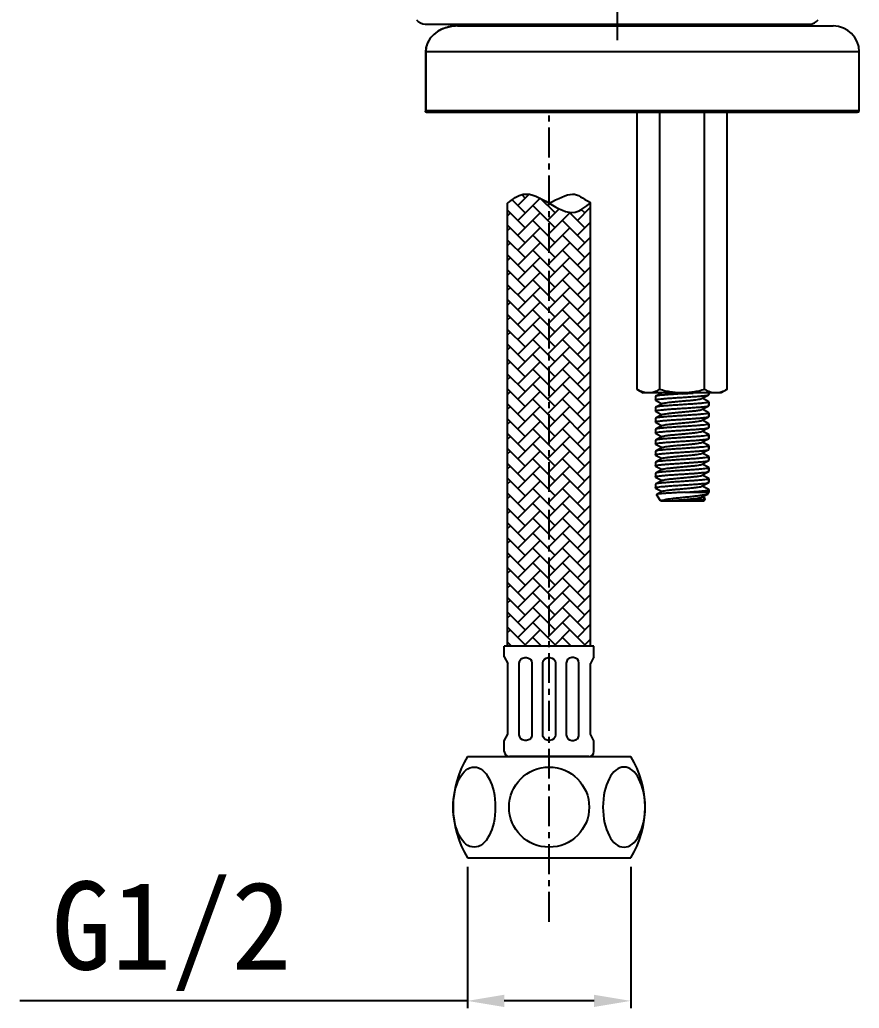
# Model space of a CAD drawing. Header units: millimetres. Extents: x 1297 to 1609, y 176 to 453.
# Drawn here: x 1371.9 to 1469.1, y 175.9 to 290.3 of the extents above; entities that cross this region are included whole.
import ezdxf

# ---------------------------------------------------------------- set-up
doc = ezdxf.new("R2010")
doc.units = ezdxf.units.MM
doc.header["$LTSCALE"] = 30.734
doc.header["$PDMODE"] = 3
doc.header["$PDSIZE"] = 8
doc.linetypes.add('CENTER', pattern=[0.6, 0.375, -0.075, 0.075, -0.075])
doc.layers.get('0').update_dxf_attribs({"linetype": 'CONTINUOUS'})
doc.layers.get('Defpoints').update_dxf_attribs({"linetype": 'CONTINUOUS'})
for name, color, linetype in [('02___PRT_ALL_AXES', 7, 'CONTINUOUS'), ('文字', 1, 'CONTINUOUS'), ('标注', 1, 'CONTINUOUS')]:
    doc.layers.add(name, color=color, linetype=linetype)
doc.styles.get("Standard").update_dxf_attribs({"font": ''})
doc.styles.get('Standard').set_extended_font_data('stsong')
doc.dimstyles.new('ISO-25-2bei', dxfattribs={"dimscale": 1.7, "dimtxt": 2.5, "dimasz": 2.5, "dimexe": 0.5, "dimexo": 0.625, "dimtad": 1, "dimdec": 1, "dimdsep": 46, "dimtxsty": 'Standard', "dimcen": 2.5, "dimclrd": 1, "dimclre": 1, "dimclrt": 3, "dimadec": 0, "dimazin": 0, "dimtfac": 1, "dimtdec": 1, "dimtmove": 0, "dimatfit": 3, "dimfxl": 0, "dimarcsym": 0})

# ---------------------------------------------------------------- blocks, each defined once
blk = doc.blocks.new('*D3')
at = {"layer": 'Defpoints', "color": 0, "linetype": 'Continuous', "transparency": 16777216}
for p in [(1423.750624440299, 193.2901995022505), (1442.652552913338, 193.2901995022523), (1423.750624440299, 176.7065885701588)]:
    blk.add_point(p, dxfattribs=at)
at = {"layer": '文字', "color": 1, "linetype": 'Continuous', "lineweight": -2, "transparency": 16777216}
for p, q in [((1423.750624440299, 192.2276995022505), (1423.750624440299, 175.8565885701588)), ((1442.652552913338, 192.2276995022523), (1442.652552913338, 175.8565885701588)), ((1423.750624440299, 176.7065885701588), (1371.922715357013, 176.7065885701588)), ((1438.402552913338, 176.7065885701588), (1428.000624440299, 176.7065885701588))]:
    blk.add_line(p, q, dxfattribs=at)
at = {"layer": '文字', "color": 1, "linetype": 'Continuous', "transparency": 16777216}
for points in [[(1428.000624440299, 177.4149219034922), (1428.000624440299, 175.9982552368255), (1423.750624440299, 176.7065885701588)], [(1438.402552913338, 177.4149219034922), (1438.402552913338, 175.9982552368255), (1442.652552913338, 176.7065885701588)]]:
    blk.add_solid(points, dxfattribs=at)
at = {"layer": '文字', "color": 3, "linetype": 'Continuous', "lineweight": 9, "transparency": 16777216, "insert": (1389.48294262974, 184.1904522065225), "char_height": 4.25, "attachment_point": 5}
blk.add_mtext('{\\H2.4x;G1/2}', dxfattribs=at)

msp = doc.modelspace()

# ---------------------------------------------------------------- hatches: boundary and pattern name
at = {"layer": '文字', "linetype": 'Continuous'}
h = msp.add_hatch(dxfattribs=at)
h.set_pattern_fill('AR-HBONE', color=4, scale=0.012, angle=420.0000000000028, style=0)
h.set_pattern_definition([(134.9999999999977, (4809.888734213806, 3976.714751506245), (6.7346128673762e-14, 1.724209175245278), [3.6576, -1.2192]), (44.99999999999775, (4809.026630213799, 3977.576855506248), (6.7346128673762e-14, 1.724209175245278), [3.657599999999999, -1.219199999999999])])
edge = h.paths.add_edge_path()
edge.add_line((1433.201588676822, 217.7901995022523), (1438.001588676816, 217.7901995022528))
edge.add_line((1438.001588676818, 217.7901995022523), (1438.00158867682, 269.1405657342759))
edge.add_spline(control_points=[(1438.001588676825, 269.1405657342796), (1437.41380000462, 268.6597997877691), (1435.937944710813, 267.452663616574), (1434.231133403509, 268.4627933441727), (1433.201588676819, 269.0722359545518)], knot_values=[6.545287636511798, 6.545287636511798, 6.545287636511798, 6.545287636511798, 9.176056047051016, 13.15077982963472, 13.15077982963472, 13.15077982963472, 13.15077982963472], degree=3, periodic=0)
edge.add_line((1433.201588676822, 269.0722359545482), (1433.201588676824, 217.7901995022519))
edge = h.paths.add_edge_path()
edge.add_line((1428.401588676819, 217.7901995022523), (1433.201588676819, 217.7901995022523))
edge.add_line((1433.201588676819, 217.7901995022523), (1433.20158867682, 269.0722359545505))
edge.add_spline(control_points=[(1433.201588676819, 269.0722359545518), (1432.177451348865, 269.678477636294), (1430.477968320507, 270.684712586539), (1428.990509947524, 269.5340966381193), (1428.401588676819, 269.0785395491014)], knot_values=[0, 0, 0, 0, 3.953847645986972, 6.5452876365118, 6.5452876365118, 6.5452876365118, 6.5452876365118], degree=3, periodic=0)
edge.add_line((1428.401588676823, 269.078539549105), (1428.401588676821, 217.7901995022519))

# ---------------------------------------------------------------- linework, layer by layer
at = {"color": 7, "linetype": 'Continuous'}
for p, q in [((1418.852622196, 289.8179984661878), (1463.352622196, 289.8179984661878)), ((1422.586773549801, 289.596933443727), (1466.100957145502, 289.596933443727)), ((1469.101175985803, 286.596933443727), (1418.893677235401, 286.5969334400263)), ((1418.893677235401, 286.5969334403264), (1418.893677235401, 279.6849012389268)), ((1418.928787134702, 286.596933443727), (1418.928787134702, 279.7969334437269)), ((1418.928787134702, 279.7969334437269), (1469.101175985803, 279.7969334437269)), ((1418.981095174602, 279.596933443727), (1468.901152760101, 279.596933443727)), ((1445.525202000803, 246.7179872082263), (1445.501175985801, 246.6928058142269)), ((1445.525202208801, 246.2511706706266), (1445.501175985801, 246.2763521738264)), ((1451.677149762801, 246.8861706706268), (1451.701175985801, 246.9113521738266)), ((1451.701175985801, 246.9113521738266), (1451.701175985801, 247.096933443727)), ((1445.525202000803, 245.4479872082268), (1445.501175985801, 245.4228058142264)), ((1445.525202208801, 244.9811706706271), (1445.501175985801, 245.0063521738268)), ((1451.677149970901, 246.082987208227), (1451.701175985801, 246.0578058142266)), ((1451.677149762801, 245.6161706706264), (1451.701175985801, 245.641352173827)), ((1451.701175985801, 245.641352173827), (1451.701175985801, 246.0578058142266)), ((1445.525202000803, 244.1779872082263), (1445.501175985801, 244.1528058142269)), ((1451.677149970901, 244.8129872082266), (1451.701175985801, 244.7878058142271)), ((1451.677149762801, 244.3461706706269), (1451.701175985801, 244.3713521738266)), ((1451.701175985801, 244.3713521738266), (1451.701175985801, 244.7878058142271)), ((1445.525202208801, 243.7111706706266), (1445.501175985801, 243.7363521738264)), ((1445.525202000803, 242.9079872082268), (1445.501175985801, 242.8828058142265)), ((1445.796456800201, 243.0504012511267), (1445.525202000803, 242.9079872082268)), ((1446.353364936602, 243.3436754703264), (1445.796456800201, 243.0504012511267)), ((1446.353364936602, 243.3436754703264), (1446.461061429503, 243.3807926064267)), ((1451.677149970901, 243.542987208227), (1451.701175985801, 243.5178058142267)), ((1451.677149762801, 243.0761706706264), (1451.701175985801, 243.1013521738271)), ((1451.701175985801, 243.1013521738271), (1451.701175985801, 243.5178058142267)), ((1445.525202208801, 242.4411706706271), (1445.501175985801, 242.4663521738269)), ((1445.525202000803, 241.6379872082264), (1445.501175985801, 241.6128058142269)), ((1451.677149970901, 242.2729872082266), (1451.701175985801, 242.2478058142262)), ((1451.677149762801, 241.8061706706269), (1451.701175985801, 241.8313521738266)), ((1451.701175985801, 241.8313521738266), (1451.701175985801, 242.2478058142262)), ((1445.525202208801, 241.1711706706267), (1445.501175985801, 241.1963521738264)), ((1445.525202000803, 240.3679872082269), (1445.501175985801, 240.3428058142265)), ((1451.677149970901, 241.0029872082271), (1451.701175985801, 240.9778058142267)), ((1451.677149762801, 240.5361706706265), (1451.701175985801, 240.5613521738271)), ((1451.701175985801, 240.5613521738271), (1451.701175985801, 240.9778058142267)), ((1445.525202208801, 239.9011706706262), (1445.501175985801, 239.9263521738269)), ((1451.677149970901, 239.7329872082266), (1451.701175985801, 239.7078058142263)), ((1451.677149762801, 239.2661706706269), (1451.701175985801, 239.2913521738267)), ((1451.701175985801, 239.2913521738267), (1451.701175985801, 239.7078058142263)), ((1445.525202000803, 239.0979872082264), (1445.501175985801, 239.072805814227)), ((1445.525202208801, 238.6311706706267), (1445.501175985801, 238.6563521738265)), ((1451.677149970901, 238.4629872082271), (1451.701175985801, 238.4378058142267)), ((1451.701175985801, 238.0213521738262), (1451.701175985801, 238.4378058142267)), ((1445.525202000803, 237.8279872082269), (1445.501175985801, 237.8028058142265)), ((1445.525202208801, 237.3611706706263), (1445.501175985801, 237.3863521738269)), ((1451.677149762801, 237.9961706706265), (1451.701175985801, 238.0213521738262)), ((1451.677149970901, 237.1929872082267), (1451.701175985801, 237.1678058142263)), ((1451.701175985801, 236.7513521738267), (1451.701175985801, 237.1678058142263)), ((1445.525202000803, 236.5579872082265), (1445.501175985801, 236.532805814227)), ((1445.525202208801, 236.0911706706268), (1445.501175985801, 236.1163521738265)), ((1451.677149762801, 236.726170670627), (1451.701175985801, 236.7513521738267)), ((1445.662964279201, 235.3602877941269), (1445.649545378203, 235.3400420312266)), ((1446.078560271801, 234.5969530788263), (1445.649545378203, 235.3400420312266)), ((1448.857380386604, 235.5970299772264), (1451.701175985801, 235.5970299772264)), ((1451.256147248501, 234.8741250415271), (1450.913632410704, 235.0545797451271)), ((1451.123780363703, 234.596933443727), (1451.270916249903, 234.851784855927)), ((1451.270917851502, 234.8517876308263), (1451.256147248501, 234.8741250415271)), ((1451.605694036904, 235.4316474173268), (1451.701175985801, 235.5970299772264)), ((1446.078526255102, 234.596933443727), (1451.123738155404, 234.596933443727))]:
    msp.add_line(p, q, dxfattribs=at)
for points in [[(1422.586773549801, 289.596929458927), (1421.883663075701, 289.5448199977266), (1421.124069179301, 289.3609881436271), (1420.450846014601, 289.0598078081268), (1419.881091459602, 288.6575398477264), (1419.430774002301, 288.1729812865271), (1419.113350365804, 287.6297377409267), (1418.935770033602, 287.0550631540266), (1418.893702562504, 286.5969334366266)], [(1446.245782252501, 247.096933443727), (1445.796456800201, 246.8604012511271), (1445.525202000803, 246.7179872082263)], [(1445.525202208801, 246.2511706706266), (1446.147163653501, 245.9242434616265), (1446.288719560902, 245.8495797451271)], [(1450.848986597202, 246.4504822865267), (1451.397346456301, 246.7392647710269), (1451.677149762801, 246.8861706706268)], [(1451.677149970901, 246.082987208227), (1451.063758621303, 246.4053991083267), (1450.913632410704, 246.4845797451264)], [(1446.353364936602, 245.8836754703264), (1445.796456800201, 245.5904012511267), (1445.525202000803, 245.4479872082268)], [(1445.525202208801, 244.9811706706271), (1446.147163653501, 244.6542434616269), (1446.288719560902, 244.5795797451267)], [(1450.848986597202, 245.1804822865263), (1451.397346456301, 245.4692647710265), (1451.677149762801, 245.6161706706264)], [(1451.677149970901, 244.8129872082266), (1451.063758621303, 245.1353991083263), (1450.913632410704, 245.2145797451269)], [(1446.353364936602, 244.6136754703268), (1445.796456800201, 244.3204012511271), (1445.525202000803, 244.1779872082263)], [(1450.848986597202, 243.9104822865268), (1451.397346456301, 244.1992647710269), (1451.677149762801, 244.3461706706269)], [(1451.677149970901, 243.542987208227), (1451.063758621303, 243.8653991083268), (1450.913632410704, 243.9445797451265)], [(1445.525202208801, 243.7111706706266), (1446.147163653501, 243.3842434616265), (1446.288719560902, 243.3095797451263)], [(1450.848986597202, 242.6404822865263), (1451.397346456301, 242.9292647710265), (1451.677149762801, 243.0761706706264)], [(1451.677149970901, 242.2729872082266), (1451.063758621303, 242.5953991083263), (1450.913632410704, 242.6745797451269)], [(1445.525202208801, 242.4411706706271), (1446.147163653501, 242.114243461627), (1446.288719560902, 242.0395797451267)], [(1446.353364936602, 242.0736754703269), (1445.796456800201, 241.7804012511262), (1445.525202000803, 241.6379872082264)], [(1450.848986597202, 241.3704822865268), (1451.397346456301, 241.659264771027), (1451.677149762801, 241.8061706706269)], [(1445.525202208801, 241.1711706706267), (1446.147163653501, 240.8442434616265), (1446.288719560902, 240.7695797451263)], [(1446.353364936602, 240.8036754703264), (1445.796456800201, 240.5104012511267), (1445.525202000803, 240.3679872082269)], [(1450.848986597202, 240.1004822865264), (1451.397346456301, 240.3892647710265), (1451.677149762801, 240.5361706706265)], [(1451.677149970901, 241.0029872082271), (1451.063758621303, 241.3253991083268), (1450.913632410704, 241.4045797451265)], [(1445.525202208801, 239.9011706706262), (1446.147163653501, 239.574243461627), (1446.288719560902, 239.4995797451268)], [(1446.353364936602, 239.5336754703269), (1445.796456800201, 239.2404012511263), (1445.525202000803, 239.0979872082264)], [(1450.848986597202, 238.8304822865268), (1451.397346456301, 239.119264771027), (1451.677149762801, 239.2661706706269)], [(1451.677149970901, 239.7329872082266), (1451.063758621303, 240.0553991083264), (1450.913632410704, 240.134579745127)], [(1445.525202208801, 238.6311706706267), (1446.147163653501, 238.3042434616266), (1446.288719560902, 238.2295797451263)], [(1446.353364936602, 238.2636754703265), (1445.796456800201, 237.9704012511268), (1445.525202000803, 237.8279872082269)], [(1451.677149970901, 238.4629872082271), (1451.063758621303, 238.7853991083268), (1450.913632410704, 238.8645797451265)], [(1445.525202208801, 237.3611706706263), (1446.147163653501, 237.0342434616271), (1446.288719560902, 236.9595797451268)], [(1446.353364936602, 236.9936754703269), (1445.796456800201, 236.7004012511263), (1445.525202000803, 236.5579872082265)], [(1450.848986597202, 237.5604822865264), (1451.397346456301, 237.8492647710266), (1451.677149762801, 237.9961706706265)], [(1451.677149970901, 237.1929872082267), (1451.063758621303, 237.5153991083264), (1450.913632410704, 237.594579745127)], [(1445.525202208801, 236.0911706706268), (1446.147163653501, 235.7642434616266), (1446.288719560902, 235.6895797451264)], [(1450.848986597202, 236.2904822865269), (1451.397346456301, 236.5792647710271), (1451.677149762801, 236.726170670627)], [(1451.677149970901, 235.9229872082271), (1451.063758621303, 236.2453991083269), (1450.913632410704, 236.3245797451266)], [(1446.353364936602, 235.7236754703265), (1445.796456800201, 235.4304012511268), (1445.662964279201, 235.3602877941269)], [(1450.848986597202, 235.0204822865264), (1451.397346456301, 235.3092647710266), (1451.559156698104, 235.3942486772269)]]:
    msp.add_lwpolyline(points, dxfattribs=at)
for centre, radius, start, end in [((1418.852622196, 291.0679984661878), 1.25, 217.2428121783027, 270), ((1463.352622196, 291.0679984661878), 1.25, 270, 322.7571878216973), ((1466.101175985803, 286.596933443727), 3, 0, 90), ((1468.901175985802, 279.7969334437269), 0.2, 270, 0), ((1435.784317647302, 447.2179250602269), 200.617447546, 273.6645762737554, 274.0309443465187), ((1445.988223186903, 242.2463264840264), 1.5891682594, 100.7576684173368, 104.6505953970747)]:
    msp.add_arc(centre, radius, start, end, dxfattribs=at)
for points, start_tangent, end_tangent in [([(1422.586773549801, 289.596933443727), (1421.763179756601, 289.5231569152268), (1421.012525672702, 289.314127290427), (1420.366781697403, 288.9953975711271), (1419.839407591904, 288.5938546270265), (1419.434710841802, 288.1344757849267), (1419.150845066202, 287.6379321650268), (1418.983431284001, 287.1197998381269), (1418.928787134702, 286.596933443727)], (-0.9999999999863248, -5.229767759863593e-06), (-0.0001875944343879245, -0.999999982404164)), ([(1418.981095174602, 279.596933443727), (1418.926951584801, 279.6117596885263), (1418.899880137202, 279.6468721951271), (1418.893648135503, 279.6844343708265)], (-1, 0), (0.007015039228781257, 0.9999753943095895)), ([(1418.893648135503, 279.6844343708265), (1418.893962579101, 279.6930375002269), (1418.904868602303, 279.7446490848263), (1418.928787134702, 279.7969334437269)], (0.007015039259434074, 0.9999753943093743), (0.4938920601546036, 0.8695232216083947)), ([(1445.501175985801, 246.2763521738264), (1445.577121172601, 246.321185273727)], (0, 1), (0.9795402815768687, 0.2012481969318211)), ([(1448.606846806002, 247.0106749272265), (1448.594522977901, 247.0098720232265), (1447.910701547104, 246.9649045607268), (1447.247524680801, 246.918967843327), (1446.654649618804, 246.8730885889265), (1446.169777779602, 246.8280678163267), (1445.802639165102, 246.7826849901269), (1445.577108340802, 246.7376351108271), (1445.523085068604, 246.7222214742271)], (-0.9978844307168545, -0.06501279053309089), (-0.8944441633756296, -0.4471796491380953)), ([(1445.577121172601, 246.321185273727), (1445.801982065603, 246.3661316966266), (1446.168032169904, 246.411430598527), (1446.652321877702, 246.456439861827), (1447.245660594001, 246.5023790775269), (1447.910679595703, 246.5484494521263), (1448.596424274003, 246.5935423517269), (1449.287982605301, 246.6390081490265), (1449.957447435901, 246.6853800883266), (1450.552674557801, 246.7314863017266), (1451.036427823803, 246.776495721627), (1451.399821081102, 246.8214894113264), (1451.624806368904, 246.866393452827), (1451.679291197403, 246.8818967846266)], (0.9795402816224822, 0.2012481967098055), (0.8940510363790232, 0.4479651151033916)), ([(1446.346247140502, 245.8897993436269), (1446.471717694903, 245.9234814753265), (1446.735223149901, 245.9733381198268), (1447.111681147502, 246.0231947642271), (1447.578303390301, 246.0730514087265), (1448.106843629301, 246.1229080532269), (1448.665307505902, 246.1727646977263), (1449.219889281003, 246.2226213422266), (1449.737018212503, 246.2724779867269), (1450.185390707602, 246.3223346312263), (1450.537865237102, 246.3721912757267), (1450.773105305501, 246.4220479201269), (1450.852182474902, 246.4436572521265)], (0.652196509255476, 0.7580499411747039), (0.9056300596300817, 0.4240686207377469)), ([(1445.501175985801, 245.0063521738268), (1445.577126813301, 245.051186945527)], (0, 1), (0.9795381257148914, 0.201258689926566)), ([(1451.624806368904, 246.0128470933271), (1451.399821081102, 245.9679430517265), (1451.036427823803, 245.9229493620271), (1450.552674557801, 245.8779399421267), (1449.957447435901, 245.8318337288267), (1449.287982605301, 245.7854617895266), (1448.596424274003, 245.739995992127), (1447.910679595703, 245.6949030925264), (1447.245660594001, 245.648832717927), (1446.652321877702, 245.6028935022271), (1446.168032169904, 245.557884238927), (1445.801982065603, 245.5125853371267), (1445.577121172601, 245.4676389141271), (1445.523084719904, 245.4522219047269)], (-0.9797607830359211, -0.2001719461484029), (-0.8944328865175376, -0.4472022042833708)), ([(1445.577126813301, 245.051186945527), (1445.801467983003, 245.0960536609266), (1446.166411133401, 245.141259932527), (1446.650059888403, 245.1862501398266), (1447.243768744202, 245.2322418947263), (1447.910524202302, 245.278439058927), (1448.598562128604, 245.323681744527), (1449.289822325301, 245.3691311683262), (1449.958852009802, 245.4154819466269), (1450.553604167404, 245.4615643236268), (1451.037026942604, 245.5065588647269), (1451.400590997901, 245.5516062040263), (1451.625008679601, 245.5964532888268), (1451.679279366102, 245.6119160465271)], (0.9795381256863711, 0.2012586900653767), (0.8942344762937734, 0.4475988174778852)), ([(1446.354465489001, 244.6118162483265), (1446.384013533201, 244.6272087186264), (1446.581101511501, 244.6770653631268), (1446.900471545303, 244.7269220076271), (1447.322791067903, 244.7767786521265), (1447.822495626302, 244.8266352965268), (1448.369336384903, 244.8764919410271), (1448.930211191901, 244.9263485855265), (1449.471168366303, 244.9762052300268), (1449.959461909702, 245.0260618745262), (1450.365533734703, 245.0759185190266), (1450.664802917201, 245.1257751635269), (1450.839153664203, 245.1756318080263), (1450.847416210503, 245.1823205127268)], (0.8605368245631371, 0.5093882346214846), (0.7603256403606418, 0.649542085326409)), ([(1451.701175985801, 246.0578058142266), (1451.624806368904, 246.0128470933271)], (0, -1), (-0.979760783002762, -0.2001719463107023)), ([(1451.625008679601, 244.7429069292268), (1451.400590997901, 244.6980598445264), (1451.037026942604, 244.653012505127), (1450.553604167404, 244.6080179640269), (1449.958852009802, 244.561935587127), (1449.289822325301, 244.5155848087263), (1448.598562128604, 244.4701353850271), (1447.910524202302, 244.4248926994271), (1447.243768744202, 244.3786955351263), (1446.650059888403, 244.3327037802267), (1446.166411133401, 244.287713572927), (1445.801467983003, 244.2425073014267), (1445.577126813301, 244.197640585927), (1445.523084704304, 244.1822218222271)], (-0.9796510326910993, -0.2007083808595512), (-0.8944280796012432, -0.4472118182928894)), ([(1445.691596151702, 243.8075657862266), (1445.982424835101, 243.8504896720262), (1446.391437977802, 243.8934627493265), (1446.904447067302, 243.936785822227), (1447.507835590202, 243.9809966354271), (1448.160524356403, 244.0250230786271), (1448.818874731502, 244.0680583008264), (1449.477855849504, 244.1118043416266), (1450.103090168801, 244.1560835127268), (1450.650773941403, 244.1998614254264), (1451.094507619402, 244.2427391233271), (1451.427470146804, 244.2857768687265), (1451.631936294403, 244.3285518317264), (1451.678885329102, 244.3425872039263)], (0.982613270452923, 0.1856641072738907), (0.8999986092505902, 0.4358927658805586)), ([(1446.461061429503, 243.3807926064267), (1446.717955268503, 243.430649250927), (1447.088846934303, 243.4805058954264), (1447.551285078802, 243.5303625399267), (1448.077276730803, 243.5802191844271), (1448.634981806501, 243.6300758289265), (1449.190640499603, 243.6799324733267), (1449.710616878301, 243.7297891178271), (1450.163434984201, 243.7796457623265), (1450.521684180001, 243.8295024068268), (1450.763678409703, 243.8793590513271), (1450.853410585603, 243.9019715145271)], (0.9685531642823473, 0.2488066879299116), (0.8872856247090841, 0.461220359681368)), ([(1451.701175985801, 244.7878058142271), (1451.625008679601, 244.7429069292268)], (0, -1), (-0.9796510327397328, -0.200708380622174)), ([(1445.501175985801, 243.7363521738264), (1445.522540396201, 243.760096136227), (1445.586284709503, 243.7838248473265)], (0, 1), (0.9674643976175776, 0.2530071922741676)), ([(1445.691596151702, 242.9540194266267), (1445.586284709503, 242.9302784877266), (1445.525194613501, 242.9080009632264)], (-0.9826132704876959, -0.1856641070898579), (-0.8809862175140893, -0.4731419285481024)), ([(1445.577937166303, 242.5114264827264), (1445.804527793602, 242.5565171990268), (1446.167553286401, 242.6013801997271), (1446.651690145702, 242.6463868904268), (1447.247465660503, 242.6925099252269), (1447.917529431403, 242.7389074675268), (1448.609517688101, 242.7843960717266), (1449.291676214702, 242.8292551522266), (1449.952674713202, 242.8750341615271), (1450.545031386404, 242.9208457339266), (1451.030530293401, 242.9658754922268), (1451.398789301702, 243.0113331170271), (1451.625249011204, 243.0565244720267), (1451.679266886704, 243.0719358787267)], (0.9799756443180228, 0.1991173938747598), (0.8944501787385573, 0.4471676170683241)), ([(1451.631936254404, 243.4750054597264), (1451.427469980003, 243.4322304827267), (1451.094507257503, 243.3891927240268), (1450.650778211204, 243.3463154369267), (1450.103153605703, 243.302541881427), (1449.478058386101, 243.2582717500266), (1448.819289222001, 243.2145390340268), (1448.160857249402, 243.1714986469271), (1447.507982328802, 243.1274605005267), (1446.904482189204, 243.0832421989264), (1446.391439503901, 243.0399165316269), (1445.982424804004, 242.9969433087265), (1445.691596151702, 242.9540194266267)], (-0.975415907419612, -0.2203719754251318), (-0.982613270454023, -0.1856641072680695)), ([(1451.701175985801, 243.5178058142267), (1451.631936254404, 243.4750054597264)], (0, -1), (-0.975415907381602, -0.2203719755933732)), ([(1445.501175985801, 242.4663521738269), (1445.577937166303, 242.5114264827264)], (0, 1), (0.9799756443196287, 0.1991173938668566)), ([(1451.625249011204, 242.2029781124268), (1451.398789301702, 242.1577867574263), (1451.030530293401, 242.1123291326269), (1450.545031386404, 242.0672993743267), (1449.952674713202, 242.0214878019262), (1449.291676214702, 241.9757087927267), (1448.609517688101, 241.9308497121267), (1447.917529431403, 241.8853611080269), (1447.247465660503, 241.838963565727), (1446.651690145702, 241.7928405309269), (1446.167553286401, 241.7478338401263), (1445.804527793602, 241.7029708395269), (1445.577937166303, 241.6578801231265), (1445.523037323701, 241.6422988546267)], (-0.9795456151850805, -0.2012222347845342), (-0.8936919181561657, -0.4486811288903885)), ([(1445.578098273303, 241.2414739563267), (1445.805500910801, 241.2866641536268), (1446.168517541302, 241.3314816638269), (1446.652810180201, 241.3764807987266), (1447.248786231003, 241.4226056262271), (1447.918946480104, 241.4690021894269), (1448.610921533202, 241.5144876058268), (1449.291939161902, 241.5592727390269), (1449.950882758303, 241.6049043547266), (1450.542568866002, 241.650639700227), (1451.028518291701, 241.695664443527), (1451.397823575202, 241.7411870574263), (1451.625255185403, 241.786526302227), (1451.679267064703, 241.8019353969269)], (0.9800646932438568, 0.1986786275793774), (0.8944554819641388, 0.4471570090966933)), ([(1446.354897809202, 242.0713402663271), (1446.377128152404, 242.0845198497266), (1446.567211628701, 242.1343764942269), (1446.8804179628, 242.1842331387263), (1447.297787698202, 242.2340897832266), (1447.794056009201, 242.283946427727), (1448.339182068301, 242.3338030722264), (1448.900167520302, 242.3836597167267), (1449.443053986402, 242.433516361227), (1449.934978681702, 242.4833730056264), (1450.346163712604, 242.5332296501267), (1450.651718634903, 242.583086294627), (1450.833147158401, 242.6329429391265), (1450.847228325603, 242.6428100131263)], (0.8359830497967873, 0.5487552646239144), (0.7979423515143054, 0.6027337751112184)), ([(1451.701175985801, 242.2478058142262), (1451.625249011204, 242.2029781124268)], (0, -1), (-0.9795456152373673, -0.2012222345300036)), ([(1445.501175985801, 241.1963521738264), (1445.578098273303, 241.2414739563267)], (0, 1), (0.9800646932088982, 0.198678627751826)), ([(1451.625255185403, 240.9329799426271), (1451.397823575202, 240.8876406979264), (1451.028518291701, 240.8421180840271), (1450.542568866002, 240.7970933407271), (1449.950882758303, 240.7513579952267), (1449.291939161902, 240.705726379427), (1448.610921533202, 240.660941246327), (1447.918946480104, 240.6154558298269), (1447.248786231003, 240.5690592667263), (1446.652810180201, 240.5229344392267), (1446.168517541302, 240.477935304327), (1445.805500910801, 240.4331177940269), (1445.578098273303, 240.3879275967267), (1445.523027659203, 240.3723145405268)], (-0.9795511380876999, -0.2011953475383862), (-0.8935437144218238, -0.4489762025066033)), ([(1445.578237856904, 239.9715150479271), (1445.806409403604, 240.0168011480266), (1446.169612705102, 240.0615968248269), (1446.654009461103, 240.1065813123271), (1447.250109518502, 240.1527015021268), (1447.920268910302, 240.1990905774267), (1448.612134103403, 240.2445666685264), (1449.292392182002, 240.2893030392263), (1449.949188460303, 240.334781659227), (1450.540109418804, 240.3804340919271), (1451.026441459502, 240.425446885127), (1451.396766975302, 240.4710275063264), (1451.625200695702, 240.5165101526266), (1451.679270709303, 240.5319292777269)], (0.9801421598815501, 0.1982961079364147), (0.8944060977853651, 0.4472557794420954)), ([(1446.347102480902, 240.8129643300265), (1446.450783887603, 240.8381037375268), (1446.701020649502, 240.8879603820271), (1447.066280349003, 240.9378170265265), (1447.524452560303, 240.9876736710269), (1448.047802543702, 241.0375303155263), (1448.604650124604, 241.0873869600266), (1449.161287404002, 241.1372436045269), (1449.684019212904, 241.1871002490263), (1450.141202797104, 241.2369568934266), (1450.505163261902, 241.2868135379269), (1450.753868828704, 241.3366701824264), (1450.854896274503, 241.3611737880267)], (0.8291600109032383, 0.5590113382740477), (0.8442325313297834, 0.5359770825739721)), ([(1451.701175985801, 240.9778058142267), (1451.625255185403, 240.9329799426271)], (0, -1), (-0.9795511381085696, -0.2011953474367788)), ([(1445.501175985801, 239.9263521738269), (1445.578237856904, 239.9715150479271)], (0, 1), (0.9801421599243102, 0.1982961077250593)), ([(1451.625200695702, 239.6629637931267), (1451.396766975302, 239.6174811468265), (1451.026441459502, 239.5719005255271), (1450.540109418804, 239.5268877323263), (1449.949188460303, 239.4812352996271), (1449.292392182002, 239.4357566796264), (1448.612134103403, 239.3910203089265), (1447.920268910302, 239.3455442179268), (1447.250109518502, 239.2991551425268), (1446.654009461103, 239.2530349528263), (1446.169612705102, 239.208050465327), (1445.806409403604, 239.1632547884267), (1445.578237856904, 239.1179686883263), (1445.523019234201, 239.1023282008266)], (-0.979588648810794, -0.2010126342323865), (-0.8934147779146876, -0.4492327176460433)), ([(1446.355114063603, 239.5312960730264), (1446.370636348203, 239.5418309809268), (1446.553681684602, 239.5916876254271), (1446.860668892803, 239.6415442698265), (1447.273014981403, 239.6914009143268), (1447.765759223401, 239.7412575588271), (1448.309074115301, 239.7911142033265), (1448.870070938001, 239.8409708478268), (1449.414790624402, 239.8908274923263), (1449.910259418602, 239.9406841368266), (1450.326484890304, 239.9905407813269), (1450.638271480302, 240.0403974257263), (1450.826745674001, 240.0902540702266), (1450.847381952402, 240.1028662083265)], (0.8057204783439845, 0.5922959655249568), (0.8295745257778893, 0.5583960119667674)), ([(1449.322630504003, 239.021327915427), (1449.880314597502, 239.0598236341268), (1450.395848304403, 239.0986475863267), (1450.841155522901, 239.1370733120268), (1451.206151014101, 239.1755470390265), (1451.479796680002, 239.2145018778267), (1451.646133791402, 239.2532060362266), (1451.678158788503, 239.2639812379268)], (0.9977601624513415, 0.0668928862067756), (0.9081931064963586, 0.418551408207515)), ([(1451.701175985801, 239.7078058142263), (1451.625200695702, 239.6629637931267)], (0, -1), (-0.9795886488312282, -0.2010126341328049)), ([(1445.501175985801, 238.6563521738265), (1445.562931078102, 238.6967648865268)], (0, 1), (0.9696495710509099, 0.2444988943958368)), ([(1449.322630504003, 238.1677815558271), (1448.716000488703, 238.1277943359266), (1448.100518747802, 238.0875182670263), (1447.491482545602, 238.0463095796269), (1446.926501697204, 238.0049529592263), (1446.438765891502, 237.9642690261264), (1446.045564839502, 237.9244197251267), (1445.748175466701, 237.8840388553265), (1445.562931078102, 237.8432185270269), (1445.523863112603, 237.8308354062267)], (-0.9977601624504615, -0.06689288621990144), (-0.9049949473518262, -0.4254223140218027)), ([(1445.562931078102, 238.6967648865268), (1445.748175466701, 238.7375852148264), (1446.045564839502, 238.7779660847266), (1446.438765891502, 238.8178153856263), (1446.926501697204, 238.8584993188263), (1447.491482545602, 238.8998559392269), (1448.100518747802, 238.9410646266263), (1448.716000488703, 238.9813406954265), (1449.322630504003, 239.021327915427)], (0.9696495711808042, 0.2444988938806935), (0.9977601624510141, 0.06689288621165997)), ([(1446.346794474701, 238.272659436527), (1446.452028182901, 238.2984346399264), (1446.699946350402, 238.3477879892264), (1447.060652121903, 238.3971413385264), (1447.512747166902, 238.4464946878263), (1448.029411623402, 238.4958480370271), (1448.579995145303, 238.5452013863271), (1449.131835188904, 238.5945547356271)], (0.8071661115753305, 0.5903243755126169), (0.995871728563784, 0.09077169298509931)), ([(1449.131835188904, 238.5945547356271), (1449.657229923201, 238.6444113801265), (1450.118698080603, 238.6942680246268), (1450.488305406501, 238.7441246691271), (1450.743678298304, 238.7939813136265), (1450.856242699401, 238.8219146236263)], (0.995871728565274, 0.09077169296875147), (0.7630989208826218, 0.6462817009228856)), ([(1451.646133791402, 238.3996596767267), (1451.479796680002, 238.3609555182268), (1451.206151014101, 238.3220006795266), (1450.841155522901, 238.2835269524269), (1450.395848304403, 238.2451012267268), (1449.880314597502, 238.2062772745269), (1449.322630504003, 238.1677815558271)], (-0.9630167911098406, -0.2694413851666178), (-0.9977601624519207, -0.06689288619813767)), ([(1451.701175985801, 238.4378058142267), (1451.646133791402, 238.3996596767267)], (0, -1), (-0.9630167911472272, -0.2694413850329939)), ([(1445.501175985801, 237.3863521738269), (1445.578617681103, 237.431626677527)], (0, 1), (0.9803634026508254, 0.1971993882923978)), ([(1451.623799245603, 237.1225503815269), (1451.389903659701, 237.076451083027), (1451.014729677101, 237.0306791158266), (1450.527544337203, 236.985839900027), (1449.942059223604, 236.9407194165271), (1449.295657931803, 236.8959751398263), (1448.615501665901, 236.8512398832265), (1447.925741295401, 236.8059098868264), (1447.257131012901, 236.7596635018265), (1446.661596056101, 236.713669865627), (1446.177466033701, 236.6688738590267), (1445.810086216503, 236.6238072623266), (1445.578617681103, 236.5780803179271), (1445.522995507503, 236.5623667785269)], (-0.9803550536628961, -0.1972408901765053), (-0.8930602197772127, -0.44993715544671)), ([(1445.578617681103, 237.431626677527), (1445.810086216503, 237.4773536218265), (1446.177466033701, 237.5224202186266), (1446.661596056101, 237.567216225227), (1447.257131012901, 237.6132098614264), (1447.925741295401, 237.6594562463263), (1448.615501665901, 237.7047862428265), (1449.295657931803, 237.7495214994262), (1449.942059223604, 237.7942657761271), (1450.527544337203, 237.839386259627), (1451.014729677101, 237.8842254754265), (1451.389903659701, 237.9299974425269), (1451.623799245603, 237.9760967411269), (1451.679353996302, 237.9917941584265)], (0.9803634027187426, 0.1971993879547517), (0.8931191798354173, 0.4498201091659994)), ([(1446.352358650702, 236.9958351832267), (1446.406933400502, 237.0152475585267), (1446.621924486002, 237.0646009078266), (1446.954331705803, 237.1139542571266), (1447.384435498801, 237.1633076064265), (1447.886720601002, 237.2126609557265), (1448.431389700201, 237.2620143050265), (1448.986131116702, 237.3113676542264), (1449.518035645904, 237.3607210035264), (1449.995548847501, 237.4100743528263), (1450.390342964902, 237.4594277021263), (1450.678997427904, 237.5087810514262), (1450.844388242202, 237.5581344007271), (1450.848045431603, 237.5614804048266)], (0.9064371096500045, 0.4223408176453539), (0.7275593541273041, 0.6860447406852269)), ([(1451.701175985801, 237.1678058142263), (1451.623799245603, 237.1225503815269)], (0, -1), (-0.980355053611309, -0.1972408904329113)), ([(1445.501175985801, 236.1163521738265), (1445.578623471201, 236.1616283771266)], (0, 1), (0.9803711454634464, 0.1971608915142412)), ([(1445.578623471201, 236.1616283771266), (1445.810583973804, 236.2074281743264), (1446.179356346203, 236.2526177834263), (1446.663310223701, 236.2973594601265), (1447.258502175204, 236.3433090623269), (1447.926518631002, 236.389508176527), (1448.615584480702, 236.434791642527), (1449.295622660002, 236.4795191396263), (1449.940992910504, 236.5241886703263), (1450.525183236301, 236.5691898430271), (1451.012309419004, 236.6139742105263), (1451.388320097403, 236.6597613100269), (1451.623309881603, 236.7059532564265), (1451.679382864202, 236.7217480525271)], (0.9803711454974168, 0.1971608913453249), (0.8926608403835626, 0.4507289917963034)), ([(1446.354997935503, 235.7213929469265), (1446.371175035403, 235.7320604772269), (1446.552324260103, 235.7814138265269), (1446.855018548404, 235.8307671757268), (1447.261301014403, 235.8801205250268), (1447.747069558702, 235.9294738743267), (1448.283506689104, 235.9788272236267), (1448.838789075204, 236.0281805729267), (1449.379975420301, 236.0775339222266), (1449.874960654002, 236.1268872714265), (1450.294380517904, 236.1762406207265), (1450.613353555802, 236.2255939700265), (1450.812957169603, 236.2749473193264), (1450.848430283602, 236.2915047044264)], (0.8132908438271488, 0.58185737371535), (0.8783894990025775, 0.4779454864751848)), ([(1448.857380386604, 235.5970299772264), (1449.526586550101, 235.6415787449271), (1450.151040797502, 235.6861289695264), (1450.700528047104, 235.7306809830263), (1451.148437274604, 235.7752333575265), (1451.473114622802, 235.8197899292265), (1451.658801918404, 235.8643475024267), (1451.694005111402, 235.9012883397265)], (0.9978665651339693, 0.0652864318808579), (0.436903953589992, 0.8995081630187879)), ([(1451.694005111402, 235.9012883397265), (1451.696504884601, 235.9089032385266), (1451.681322265604, 235.9307339694271)], (0.4369039540753077, 0.8995081627830631), (-0.8804254665616197, 0.4741845609356703)), ([(1448.857380386604, 235.5970299772264), (1448.230234284101, 235.5654180206268), (1447.614055395903, 235.5331760813262), (1447.041902468301, 235.5005977515268), (1446.550350903201, 235.4684231942267), (1446.157920369204, 235.4367981037269), (1445.867316455404, 235.404720096227), (1445.694309773104, 235.3721925286266), (1445.662531737204, 235.3611839480266)], (-0.998743047515305, -0.05012309886510692), (-0.9005847048161277, -0.4346805602407915)), ([(1451.561581412103, 235.3915465721268), (1451.387662685202, 235.3352954616269), (1451.064677318003, 235.2693185021265), (1450.621430284102, 235.2031287738266), (1450.083095605502, 235.1367199269264), (1449.479635931204, 235.070087242327), (1448.844181321501, 235.0032254357268), (1448.211237327801, 234.9361281038266), (1447.614802340102, 234.8687855533265), (1447.086639664702, 234.8011986745271), (1446.654425524501, 234.733370492627), (1446.340110702802, 234.6652850403264), (1446.158927597304, 234.596933443727)], (-0.744276793722269, -0.6678712857478596), (-0.851916029543319, -0.523678411438878)), ([(1447.143867646204, 234.596933443727), (1447.611052706203, 234.646286792927), (1448.136975348601, 234.6956401422269), (1448.690435999304, 234.7449934915269), (1449.238601433301, 234.7943468408268), (1449.748952556203, 234.8437001901268), (1450.191213551103, 234.8930535394268), (1450.539147946101, 234.9424068886267), (1450.772115053702, 234.9917602379267), (1450.852453884601, 235.0132147523266)], (0.9934233116063622, 0.1144994495927771), (0.9025441933191772, 0.4305972353671535)), ([(1448.427269819704, 234.596933443727), (1449.013945351102, 234.6329908018263), (1449.586870131903, 234.6689783509266), (1450.115017976701, 234.7048960112263), (1450.569564760701, 234.7407430103269), (1450.925472018802, 234.7765200838269), (1451.162800917804, 234.8122269193266), (1451.267799932701, 234.8478602012267), (1451.267030573001, 234.8502349371267)], (0.9980891367860907, 0.06179057395425788), (-0.3709339103196421, 0.9286592669946173)), ([(1451.596312571104, 235.4362890751265), (1451.571317316304, 235.4010592930265), (1451.561581412103, 235.3915465721268)], (-0.4407340860077072, -0.8976377139085406), (-0.7442767941231735, -0.667871285301091))]:
    msp.add_spline(points, degree=3, dxfattribs=dict(at, start_tangent=start_tangent, end_tangent=end_tangent))
at = {"layer": '02___PRT_ALL_AXES', "color": 7, "linetype": 'Continuous'}
for p, q in [((1469.101175985803, 279.7969334437269), (1469.101175985803, 286.596933443727)), ((1443.405023563102, 247.4988572323266), (1443.405023563102, 279.596933443727)), ((1446.003099774503, 247.4988572323266), (1446.003099774503, 279.596933443727)), ((1451.199252197201, 247.4988572323266), (1451.199252197201, 279.596933443727)), ((1453.797328408504, 247.4988572323266), (1453.797328408504, 279.596933443727)), ((1443.405023563102, 247.4988572323266), (1444.101175985803, 247.096933443727)), ((1453.797328408504, 247.4988572323266), (1453.101175985803, 247.096933443727)), ((1453.101175985803, 247.096933443727), (1444.101175985803, 247.096933443727)), ((1445.501175985801, 246.6928058142269), (1445.501175985801, 246.2763521738264)), ((1451.701175985801, 247.096933443727), (1451.701175985801, 246.9113521738266)), ((1445.501175985801, 245.4228058142264), (1445.501175985801, 245.0063521738268)), ((1451.701175985801, 246.0578058142266), (1451.701175985801, 245.641352173827)), ((1445.501175985801, 244.1528058142269), (1445.501175985801, 243.7363521738264)), ((1451.701175985801, 244.7878058142271), (1451.701175985801, 244.3713521738266)), ((1445.501175985801, 242.8828058142265), (1445.501175985801, 242.4663521738269)), ((1451.701175985801, 243.5178058142267), (1451.701175985801, 243.1013521738271)), ((1445.501175985801, 241.6128058142269), (1445.501175985801, 241.1963521738264)), ((1451.701175985801, 242.2478058142262), (1451.701175985801, 241.8313521738266)), ((1451.701175985801, 240.9778058142267), (1451.701175985801, 240.5613521738271)), ((1445.501175985801, 240.3428058142265), (1445.501175985801, 239.9263521738269)), ((1451.701175985801, 239.7078058142263), (1451.701175985801, 239.2913521738267)), ((1445.501175985801, 239.072805814227), (1445.501175985801, 238.6563521738265)), ((1451.701175985801, 238.4378058142267), (1451.701175985801, 238.0213521738262)), ((1445.501175985801, 237.8028058142265), (1445.501175985801, 237.3863521738269)), ((1451.701175985801, 237.1678058142263), (1451.701175985801, 236.7513521738267)), ((1445.501175985801, 236.532805814227), (1445.501175985801, 236.1163521738265)), ((1451.701175985801, 235.8978058142268), (1451.701175985801, 235.5970299772264))]:
    msp.add_line(p, q, dxfattribs=at)
msp.add_arc((1444.808520886103, 249.5563754719271), 2.4711857033, 252.5185434743929, 253.8591275326772, dxfattribs=at)
for points, start_tangent, end_tangent in [([(1444.066183821904, 247.1993234013264), (1443.742146164803, 247.324402946427), (1443.405023563102, 247.4988572323266)], (-0.9538353671010614, 0.3003299726420648), (-0.8660254037692549, 0.5000000000262994)), ([(1446.003099774503, 247.4988572323266), (1445.664860566902, 247.3238963524266), (1445.341036174303, 247.1990390831263), (1445.022115776801, 247.1227623159268), (1444.704061786901, 247.0969334341264)], (-0.8660254037719389, -0.5000000000216501), (-1, 0)), ([(1448.601176199803, 247.0969334350268), (1447.965038676501, 247.122764666927), (1447.327521556703, 247.1989927601264), (1446.680378157102, 247.3237150045263), (1446.003099774503, 247.4988572323266)], (-1, 0), (-0.9607689228321544, 0.2773500981069629)), ([(1451.199252197201, 247.4988572323266), (1450.521729354701, 247.323659599627), (1449.874295101703, 247.1989086073265), (1449.237018484304, 247.1227408478264), (1448.601176199803, 247.0969334350268)], (-0.960768922833625, -0.2773500981018682), (-1, 0)), ([(1452.498290393904, 247.0969334363265), (1452.180021052203, 247.1227970985267), (1451.860967966104, 247.199148515627), (1451.537237329501, 247.3240115803267), (1451.199252197201, 247.4988572323266)], (-1, 0), (-0.8660254037789971, 0.5000000000094253)), ([(1453.797328408504, 247.4988572323266), (1453.460342316701, 247.3244649138271), (1453.136187028404, 247.1993293472262), (1452.816794327702, 247.1228350813265), (1452.498290393904, 247.0969334363265)], (-0.8660254037879328, -0.4999999999939482), (-0.9999999999999961, -8.953459237229122e-08)), ([(1444.704061786901, 247.0969334341264), (1444.385559247601, 247.1228348217267), (1444.121531351402, 247.1826012283266)], (-0.9999999999999922, 1.252152506072723e-07), (-0.9606007939545768, 0.27793185253554))]:
    msp.add_spline(points, degree=3, dxfattribs=dict(at, start_tangent=start_tangent, end_tangent=end_tangent))
at = {"layer": '文字', "color": 7, "linetype": 'Continuous'}
for p, q in [((1428.401588676819, 217.7901995022542), (1428.401588676823, 269.0785395491032)), ((1438.001588676818, 217.7901995022523), (1438.001588676821, 269.1405657342832)), ((1438.387088380832, 217.7901995022523), (1428.016088972805, 217.7901995022523)), ((1428.016088972809, 216.5538941263724), (1428.016088972805, 217.7901995022523)), ((1438.001588676818, 217.7901995022523), (1428.401588676819, 217.7901995022542)), ((1438.387088380832, 216.5538941263733), (1438.387088380832, 217.7901995022523)), ((1428.016088972809, 216.5538941263733), (1428.416088972806, 215.7858087723528)), ((1438.387088380832, 216.5538941263733), (1437.987088380831, 215.7858087723528)), ((1428.416088972806, 207.5945902321521), (1428.416088972806, 215.7858087723537)), ((1437.987088380831, 207.5945902321521), (1437.987088380834, 215.7858087723528)), ((1428.016088972805, 206.8265048781316), (1428.416088972806, 207.5945902321521)), ((1438.387088380832, 206.8265048781325), (1437.987088380831, 207.5945902321521)), ((1428.016088972805, 205.5901995022525), (1428.016088972805, 206.8265048781343)), ((1438.387088380832, 205.5901995022525), (1438.387088380832, 206.8265048781325)), ((1423.750624440296, 204.9901995022522), (1442.652552913338, 204.9901995022522)), ((1437.787088380834, 204.9901995022522), (1428.616088972803, 204.9901995022522)), ((1423.750624440296, 193.2901995022523), (1442.652552913338, 193.2901995022523))]:
    msp.add_line(p, q, dxfattribs=at)
for points in [[(1430.38267554607, 216.455748822724), (1430.5777937734, 216.4557488227213, -0.414213562373095), (1431.217793773403, 215.8157488227228), (1431.217793773403, 207.5156738050712, -0.414213562373095), (1430.577793773404, 206.8756738050699), (1430.38267554607, 206.8756738050699, -0.4142135623730773), (1429.742675546071, 207.5156738050712), (1429.742675546071, 215.8157488227218, -0.4142135623731111)], [(1433.104029563156, 216.4557488227222), (1433.299147790485, 216.4557488227222, -0.414213562373095), (1433.939147790481, 215.8157488227218), (1433.939147790485, 207.5156738050712, -0.414213562373095), (1433.299147790485, 206.8756738050699), (1433.104029563152, 206.8756738050681, -0.414213562373095), (1432.464029563153, 207.5156738050694), (1432.464029563156, 215.8157488227218, -0.4142135623731111)], [(1436.020501807567, 216.4557488227222), (1435.825383580233, 216.4557488227222, 0.4142135623731111), (1435.185383580234, 215.8157488227218), (1435.185383580234, 207.5156738050712, 0.4142135623730789), (1435.825383580233, 206.8756738050699), (1436.020501807567, 206.8756738050718, 0.4142135623730966), (1436.660501807566, 207.5156738050712), (1436.660501807566, 215.8157488227218, 0.414213562373095)]]:
    msp.add_lwpolyline(points, format="xyb", close=True, dxfattribs=at)
msp.add_circle((1433.201588676815, 199.1401995022536), 4.635, dxfattribs=at)
for centre, radius, start, end in [((1433.201588676815, 199.1401995022536), 11.115, 148.2431361407598, 211.7568638592402), ((1428.616088972803, 205.5901995022534), 0.6, 180, 270), ((1437.78708838083, 205.5901995022525), 0.6, 270, 0), ((1433.201588676815, 199.1401995022536), 11.115, 328.2431361407598, 31.75686385924026)]:
    msp.add_arc(centre, radius, start, end, dxfattribs=at)
msp.add_ellipse((1424.530687858996, 199.1401995022527), major_axis=(1.81263754006622e-13, 4.635), ratio=0.5273137394130386, dxfattribs=at)
at = {"layer": '文字', "color": 7, "linetype": 'Continuous', "extrusion": (0, 0, -1)}
msp.add_ellipse((1441.872489494637, 199.1401995022509), major_axis=(1.81263754006622e-13, 4.635), ratio=0.5273137394130386, dxfattribs=at)
at = {"layer": '文字', "color": 7, "linetype": 'Continuous'}
msp.add_spline([(1428.401588676819, 269.0785395491014), (1430.201588676822, 270.1071109776742), (1436.201588676822, 268.0499681205304), (1438.001588676825, 269.1405657342796)], degree=3, dxfattribs=at)
msp.add_open_spline([(1433.201588676822, 269.0785395491032), (1434.201588676819, 269.5928252633896), (1436.201588676819, 270.6213966919597), (1437.001588676821, 269.6548514485687), (1438.001588676825, 269.1405657342796)], degree=3, dxfattribs=at)
at = {"layer": '标注', "linetype": 'CENTER', "ltscale": 0.3}
for p, q in [((1441.102622196002, 287.9617923697365), (1441.102622196, 302.2223328800949)), ((1433.201588676819, 185.8583389616463), (1433.201588676822, 279.596933443727))]:
    msp.add_line(p, q, dxfattribs=at)

# ---------------------------------------------------------------- dimensions: what is measured, and where the dimension line sits
at = {"layer": '文字', "color": 7, "linetype": 'Continuous', "lineweight": 9}
dim = msp.add_linear_dim(base=(1423.750624440299, 176.7065885701588), p1=(1442.652552913338, 193.2901995022523), p2=(1423.750624440299, 193.2901995022505), angle=180, text='{\\H2.4x;G1/2}', dimstyle='ISO-25-2bei', dxfattribs=at)
dim.commit()
dim.dimension.update_dxf_attribs({"geometry": '*D3', "text_midpoint": (1389.48294262974, 176.7065885701588), "dimtype": 160})

doc.saveas('drawing.dxf')
